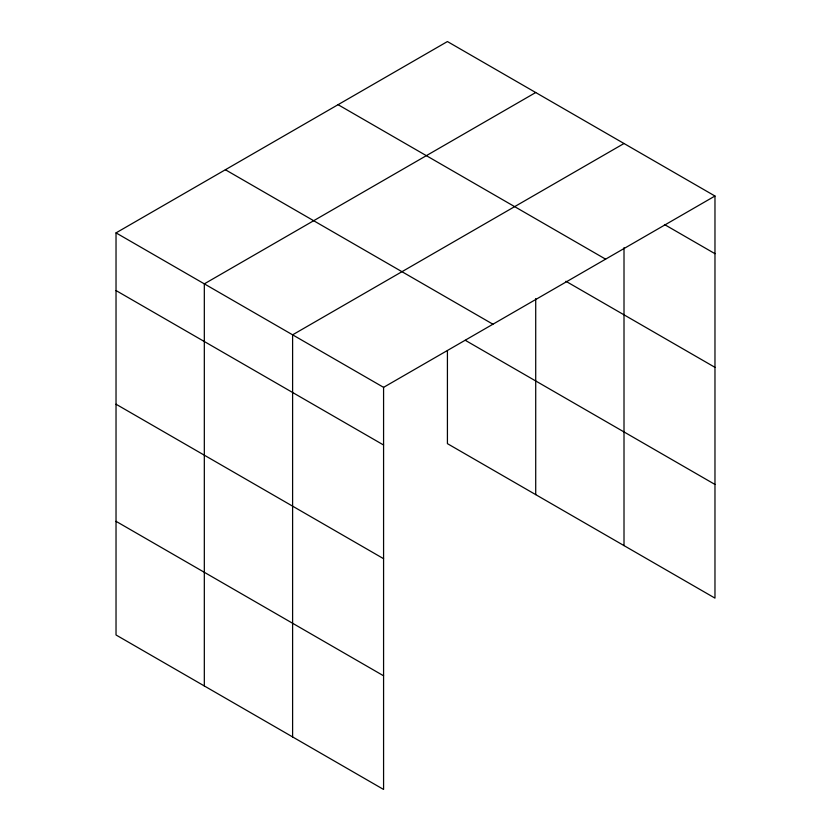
<?xml version="1.0" encoding="UTF-8"?>
<svg xmlns="http://www.w3.org/2000/svg" width="831" height="831" viewBox="0 0 831 831"><rect width="100%" height="100%" fill="white"/><g stroke="black" fill="none" stroke-linecap="round" stroke-linejoin="round"><path stroke-width="1.25" d="M116.028 232.877L383.579 387.35L383.579 789.45L116.028 634.977L116.028 232.877L447.421 41.55L714.972 196.023L714.972 598.123L447.421 443.65L447.421 350.651M535.715 92.521L204.322 283.859L204.322 685.959M624.008 143.503L292.605 334.831L292.605 736.931M383.579 387.35L714.972 196.023M664.436 224.505L714.972 253.684M338.061 104.685L605.612 259.158M565.89 281.273L714.972 367.344M225.388 169.742L492.939 324.215M465.308 340.315L714.972 484.452M116.028 290.549L383.579 445.011M116.028 404.209L383.579 558.681M116.028 521.317L383.579 675.79M624.008 247.659L624.008 545.603M535.715 298.599L535.715 494.622"/></g></svg>
